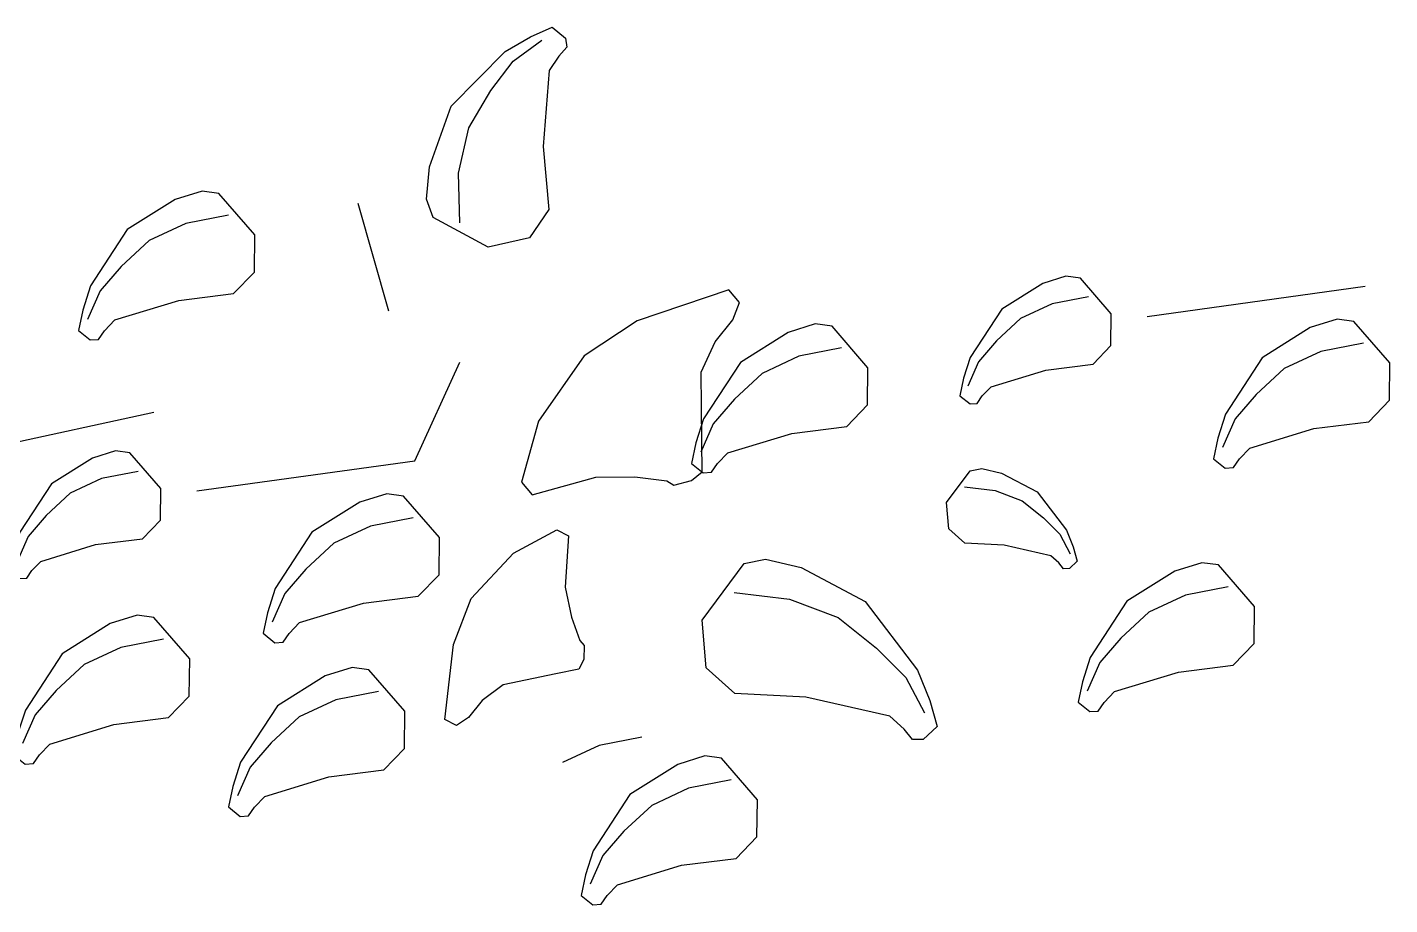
# Model space of a CAD drawing. Header units: millimetres. Extents: x 577 to 2337, y 236 to 943.
# Drawn here: x 815.116 to 817.3, y 683.187 to 684.594 of the extents above; entities that cross this region are included whole.
import ezdxf

# ---------------------------------------------------------------- set-up
doc = ezdxf.new("R2010")
doc.units = ezdxf.units.MM
doc.header["$LTSCALE"] = 0.01
doc.layers.add('06-Furn', color=4, linetype='Continuous')

# ---------------------------------------------------------------- blocks, each defined once
blk = doc.blocks.new('SER')
at = {"layer": '06-Furn', "color": 94}
for p, q in [((817.5702, 559.7225), (817.6674, 560.1866)), ((817.7913, 559.9504), (817.8351, 559.9701)), ((817.7538, 559.9175), (817.7913, 559.9504)), ((818.0689, 559.9025), (818.1126, 559.9409)), ((818.1126, 559.9409), (818.1638, 559.9639)), ((817.7144, 559.8742), (817.7538, 559.9175)), ((818.0229, 559.852), (818.0689, 559.9025)), ((817.6884, 559.8173), (817.7144, 559.8742)), ((817.9926, 559.7856), (818.0229, 559.852)), ((817.3507, 559.8171), (817.4018, 559.8401)), ((817.307, 559.7787), (817.3507, 559.8171)), ((817.6762, 559.7515), (817.6884, 559.8173)), ((817.261, 559.7281), (817.307, 559.7787)), ((817.9784, 559.7088), (817.9926, 559.7856)), ((817.2307, 559.6618), (817.261, 559.7281)), ((817.2165, 559.585), (817.2307, 559.6618)), ((817.7122, 559.6462), (817.6617, 559.2535)), ((818.2102, 559.5547), (818.2613, 559.5777)), ((818.1665, 559.5163), (818.2102, 559.5547)), ((817.8983, 559.4897), (817.9494, 559.5127)), ((818.1205, 559.4658), (818.1665, 559.5163)), ((817.8546, 559.4513), (817.8983, 559.4897)), ((817.8086, 559.4008), (817.8546, 559.4513)), ((818.0902, 559.3994), (818.1205, 559.4658)), ((817.7783, 559.3344), (817.8086, 559.4008)), ((818.076, 559.3227), (818.0902, 559.3994)), ((817.3922, 559.2982), (817.1979, 559.3513)), ((817.7641, 559.2576), (817.7783, 559.3344)), ((817.6617, 559.2535), (817.4849, 559.1708)), ((817.1447, 559.1701), (817.0636, 559.151)), ((817.2339, 559.1689), (817.1447, 559.1701)), ((817.0636, 559.151), (816.9967, 559.1107)), ((816.9967, 559.1107), (816.9439, 559.0703)), ((816.9439, 559.0703), (816.9067, 559.0181)), ((818.1765, 558.9266), (818.2068, 558.993)), ((818.375, 558.9219), (818.4261, 558.9449)), ((818.1623, 558.8499), (818.1765, 558.9266)), ((818.3313, 558.8835), (818.375, 558.9219)), ((818.2853, 558.833), (818.3313, 558.8835)), ((818.255, 558.7666), (818.2853, 558.833)), ((818.2408, 558.6898), (818.255, 558.7666)), ((817.556, 558.6778), (817.5997, 558.7162)), ((817.5997, 558.7162), (817.6508, 558.7392)), ((817.51, 558.6273), (817.556, 558.6778)), ((817.9035, 558.6813), (817.9163, 558.5817)), ((817.4797, 558.5609), (817.51, 558.6273)), ((817.9163, 558.5817), (817.9505, 558.4944)), ((817.4654, 558.4841), (817.4797, 558.5609)), ((817.9505, 558.4944), (818.0059, 558.4262)), ((818.0059, 558.4262), (818.0593, 558.3738)), ((818.0593, 558.3738), (818.1233, 558.3406)), ((817.4925, 558.2379), (817.5364, 558.2577)), ((817.7174, 558.2654), (817.7245, 558.21)), ((817.4551, 558.205), (817.4925, 558.2379)), ((817.4156, 558.1617), (817.4551, 558.205)), ((817.7245, 558.21), (817.7435, 558.1615)), ((817.3897, 558.1048), (817.4156, 558.1617)), ((817.7435, 558.1615), (817.7743, 558.1237)), ((817.3775, 558.039), (817.3897, 558.1048)), ((817.7743, 558.1237), (817.8039, 558.0945)), ((817.8039, 558.0945), (817.8395, 558.0761)), ((818.0355, 558.0247), (818.0867, 558.0477)), ((817.9919, 557.9863), (818.0355, 558.0247)), ((817.9458, 557.9358), (817.9919, 557.9863)), ((817.4135, 557.9337), (817.363, 557.541)), ((817.9156, 557.8694), (817.9458, 557.9358)), ((817.9013, 557.7927), (817.9156, 557.8694)), ((817.5995, 557.7772), (817.6507, 557.8002)), ((817.5559, 557.7388), (817.5995, 557.7772)), ((817.5098, 557.6883), (817.5559, 557.7388)), ((817.4796, 557.6219), (817.5098, 557.6883)), ((817.4653, 557.5452), (817.4796, 557.6219))]:
    blk.add_line(p, q, dxfattribs=at)
for points in [[(817.7071, 559.7112), (817.6425, 559.7659), (817.6387, 559.7917), (817.6515, 559.8335), (817.6972, 559.9077), (817.7836, 559.9652), (817.8207, 559.9775), (817.8522, 559.9842), (817.8669, 559.9664), (817.8662, 559.9536), (817.8529, 559.9443), (817.8364, 559.9282), (817.8072, 559.8291), (817.7973, 559.7445), (817.7643, 559.7123), (817.7071, 559.7112)], [(818.0144, 559.6618), (817.9391, 559.7256), (817.9347, 559.7557), (817.9495, 559.8045), (818.0029, 559.891), (818.1037, 559.9581), (818.1469, 559.9725), (818.1838, 559.9803), (818.2008, 559.9595), (818.2, 559.9447), (818.1845, 559.9338), (818.1652, 559.9149), (818.1312, 559.7994), (818.1197, 559.7007), (818.0812, 559.6631), (818.0144, 559.6618)], [(817.2525, 559.538), (817.1772, 559.6018), (817.1728, 559.6319), (817.1876, 559.6807), (817.241, 559.7672), (817.3418, 559.8343), (817.385, 559.8486), (817.4219, 559.8565), (817.4389, 559.8357), (817.4381, 559.8208), (817.4226, 559.8099), (817.4033, 559.7911), (817.3693, 559.6756), (817.3578, 559.5769), (817.3193, 559.5392), (817.2525, 559.538)], [(818.112, 559.2756), (818.0367, 559.3394), (818.0323, 559.3695), (818.0471, 559.4184), (818.1004, 559.5048), (818.2012, 559.5719), (818.2445, 559.5863), (818.2814, 559.5942), (818.2984, 559.5733), (818.2976, 559.5585), (818.2821, 559.5476), (818.2628, 559.5288), (818.2288, 559.4132), (818.2173, 559.3145), (818.1788, 559.2769), (818.112, 559.2756)], [(817.8, 559.2106), (817.7247, 559.2744), (817.7203, 559.3045), (817.7352, 559.3533), (817.7885, 559.4398), (817.8893, 559.5069), (817.9326, 559.5212), (817.9694, 559.5291), (817.9865, 559.5083), (817.9856, 559.4934), (817.9702, 559.4825), (817.9509, 559.4637), (817.9169, 559.3482), (817.9053, 559.2495), (817.8669, 559.2119), (817.8, 559.2106)], [(817.2786, 559.1181), (817.2239, 559.2168), (817.1912, 559.2284), (817.1331, 559.2227), (817.0243, 559.1822), (816.9265, 559.0842), (816.9008, 559.0389), (816.8837, 558.9994), (816.9033, 558.9756), (816.9201, 558.9732), (816.9358, 558.9882), (816.9612, 559.0055), (817.0983, 559.0178), (817.2115, 559.0087), (817.2623, 559.0435), (817.2786, 559.1181)], [(818.2768, 558.6428), (818.2014, 558.7066), (818.197, 558.7367), (818.2119, 558.7855), (818.2652, 558.872), (818.366, 558.9391), (818.4093, 558.9534), (818.4461, 558.9613), (818.4632, 558.9405), (818.4624, 558.9256), (818.4469, 558.9147), (818.4276, 558.8959), (818.3936, 558.7804), (818.3821, 558.6817), (818.3436, 558.6441), (818.2768, 558.6428)], [(817.5014, 558.4371), (817.4261, 558.5009), (817.4217, 558.531), (817.4366, 558.5798), (817.4899, 558.6663), (817.5907, 558.7334), (817.634, 558.7478), (817.6708, 558.7556), (817.6878, 558.7348), (817.687, 558.72), (817.6715, 558.7091), (817.6523, 558.6902), (817.6183, 558.5747), (817.6067, 558.476), (817.5682, 558.4384), (817.5014, 558.4371)], [(817.9531, 558.7391), (817.8518, 558.6626), (817.844, 558.6243), (817.8596, 558.5605), (817.9219, 558.4457), (818.0465, 558.3524), (818.1011, 558.3309), (818.1478, 558.3181), (818.1712, 558.3436), (818.1712, 558.3628), (818.1521, 558.3779), (818.1287, 558.4034), (818.0933, 558.5541), (818.0855, 558.6817), (818.0388, 558.7327), (817.9531, 558.7391)], [(817.7449, 558.2975), (817.6887, 558.2549), (817.6843, 558.2337), (817.693, 558.1982), (817.7276, 558.1345), (817.7968, 558.0826), (817.8271, 558.0707), (817.8531, 558.0636), (817.8661, 558.0778), (817.8661, 558.0884), (817.8555, 558.0968), (817.8425, 558.111), (817.8228, 558.1947), (817.8185, 558.2656), (817.7925, 558.2939), (817.7449, 558.2975)], [(817.4083, 557.9987), (817.3438, 558.0534), (817.34, 558.0792), (817.3527, 558.1211), (817.3985, 558.1952), (817.4849, 558.2527), (817.5219, 558.265), (817.5535, 558.2718), (817.5681, 558.2539), (817.5674, 558.2412), (817.5541, 558.2318), (817.5376, 558.2157), (817.5085, 558.1167), (817.4986, 558.032), (817.4656, 557.9998), (817.4083, 557.9987)], [(817.9373, 557.7456), (817.862, 557.8094), (817.8576, 557.8395), (817.8724, 557.8884), (817.9258, 557.9748), (818.0266, 558.0419), (818.0698, 558.0563), (818.1067, 558.0642), (818.1237, 558.0433), (818.1229, 558.0285), (818.1074, 558.0176), (818.0882, 557.9988), (818.0542, 557.8832), (818.0426, 557.7845), (818.0041, 557.7469), (817.9373, 557.7456)], [(817.5013, 557.4981), (817.426, 557.5619), (817.4216, 557.592), (817.4364, 557.6409), (817.4898, 557.7273), (817.5906, 557.7944), (817.6338, 557.8088), (817.6707, 557.8167), (817.6877, 557.7958), (817.6869, 557.781), (817.6714, 557.7701), (817.6522, 557.7513), (817.6182, 557.6357), (817.6066, 557.537), (817.5681, 557.4994), (817.5013, 557.4981)]]:
    blk.add_lwpolyline(points, dxfattribs=at)
for points in [[(818.1274, 559.2035), (817.9926, 559.1871), (817.9102, 559.1542), (817.8292, 559.0777), (817.7883, 558.9993), (817.7993, 558.9786), (817.8916, 558.9849), (817.9452, 558.9742), (817.9878, 558.9596), (817.9963, 558.9517), (818.0218, 558.9528), (818.0388, 558.9618), (818.0471, 559.0033), (818.066, 559.0984), (818.0938, 559.1361), (818.124, 559.161), (818.1385, 559.1828)], [(817.3588, 558.6858), (817.4133, 558.8516), (817.4757, 558.9473), (817.5925, 559.0303), (817.7015, 559.0621), (817.7249, 559.043), (817.6937, 558.9282), (817.6937, 558.858), (817.7015, 558.8006), (817.7093, 558.7879), (817.7015, 558.756), (817.6859, 558.7368), (817.6314, 558.7368), (817.5068, 558.7368), (817.4523, 558.7113), (817.4133, 558.6794), (817.3822, 558.6667)]]:
    blk.add_lwpolyline(points, close=True, dxfattribs=at)

msp = doc.modelspace()

# ---------------------------------------------------------------- block references
at = {"layer": '06-Furn', "xscale": -0.8910444658524586, "yscale": 0.8910444658524586, "zscale": 0.8910444658524586, "rotation": 90.51458349899825}
msp.add_blockref('SER', (1307.494, 1416.918), dxfattribs=at)

doc.saveas('drawing.dxf')
